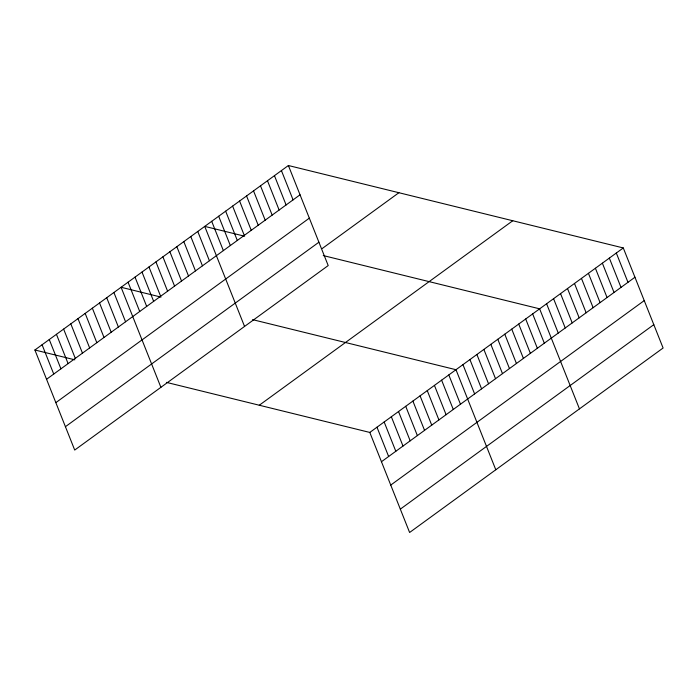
<?xml version="1.0" encoding="UTF-8"?>
<svg xmlns="http://www.w3.org/2000/svg" width="698" height="698" viewBox="0 0 698 698"><rect width="100%" height="100%" fill="white"/><g stroke="black" fill="none" stroke-linecap="round" stroke-linejoin="round"><path stroke-width="1.05" d="M288.387 165.513L328.2 265.563L74.712 450.053L34.9 349.995L288.387 165.513L623.288 247.947L663.1 348.005L409.613 532.487L369.8 432.437L166.394 382.364M46.557 379.284L300.044 194.803M55.849 402.641L309.336 218.151M65.42 426.696L318.907 242.215M322.223 248.523L398.898 192.718M259.281 405.233L512.768 220.743M369.8 432.437L623.288 247.947M381.457 461.727L634.944 277.246M390.749 485.075L644.237 300.594M400.32 509.139L653.808 324.657M244.64 236.212L204.732 226.388L244.553 326.446M323.244 255.564L539.633 308.83L579.453 408.888M160.994 297.095L121.086 287.271L160.898 387.32M252.58 319.64L455.986 369.713L495.798 469.763M34.9 349.995L74.808 359.819M616.317 253.025L627.973 282.315M609.345 258.094L621.002 287.393M602.374 263.172L614.031 292.462M595.403 268.241L607.059 297.54M588.431 273.319L600.088 302.609M581.46 278.389L593.117 307.678M574.489 283.467L586.145 312.756M567.518 288.536L579.174 317.826M560.546 293.614L572.203 322.904M553.575 298.683L565.232 327.973M546.604 303.761L558.26 333.051M532.661 313.908L544.318 343.198M525.69 318.977L537.347 348.267M518.719 324.046L530.375 353.345M511.747 329.124L523.404 358.414M504.776 334.194L516.433 363.492M497.805 339.272L509.461 368.561M490.842 344.341L502.49 373.639M483.871 349.419L495.528 378.709M476.9 354.488L488.556 383.778M469.929 359.566L481.585 388.856M462.957 364.635L474.614 393.925M448.805 374.939L460.462 404.229M441.616 380.166L453.272 409.456M434.435 385.392L446.092 414.682M427.255 390.618L438.911 419.908M420.074 395.845L431.73 425.134M412.893 401.071L424.55 430.361M405.713 406.297L417.369 435.596M398.523 411.523L410.18 440.822M391.342 416.75L402.999 446.048M384.162 421.985L395.818 451.274M281.416 170.582L293.073 199.872M376.981 427.211L388.638 456.501M274.445 175.66L286.101 204.95M267.474 180.73L279.13 210.019M260.502 185.808L272.159 215.097M253.531 190.877L265.188 220.167M246.56 195.955L258.216 225.245M239.589 201.024L251.245 230.314M232.617 206.093L244.274 235.392M225.646 211.171L237.303 240.461M218.675 216.24L230.331 245.539M211.703 221.318L223.36 250.608M197.761 231.466L209.417 260.755M190.79 236.535L202.446 265.825M183.818 241.613L195.475 270.903M176.847 246.682L188.504 275.972M169.884 251.76L181.541 281.05M162.913 256.829L174.57 286.119M155.942 261.907L167.599 291.197M148.971 266.976L160.627 296.266M141.999 272.054L153.656 301.344M135.028 277.123L146.685 306.413M128.057 282.193L139.713 311.491M113.905 292.497L125.561 321.787M106.724 297.723L118.381 327.013M99.535 302.949L111.191 332.239M92.354 308.176L104.011 337.474M85.173 313.402L96.83 342.701M77.993 318.628L89.649 347.927M70.812 323.863L82.469 353.153M63.631 329.09L75.288 358.379M56.442 334.316L68.099 363.606M49.261 339.542L60.918 368.832M42.081 344.768L53.737 374.058"/></g></svg>
